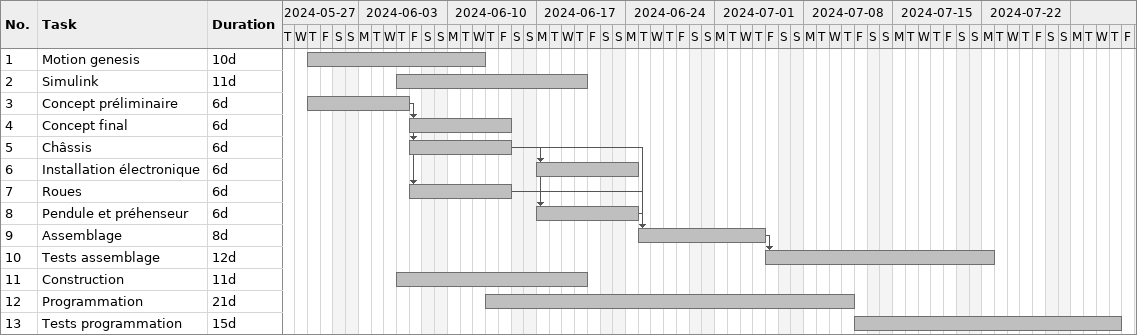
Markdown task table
| ID | Task | Duration | Start | Finish | Predecessors |
|---|---|---|---|---|---|
| 1 | Motion genesis | 10d | 2024-05-30 | 2024-06-12 |  |
| 2 | Simulink | 11d | 2024-06-06 | 2024-06-20 |  |
| 3 | Concept préliminaire | 6d | 2024-05-30 | 2024-06-06 |  |
| 4 | Concept final | 6d | 2024-06-07 | 2024-06-14 | 3 |
| 5 | Châssis | 6d | 2024-06-07 | 2024-06-14 | 3 |
| 6 | Installation électronique | 6d | 2024-06-17 | 2024-06-24 | 5 |
| 7 | Roues | 6d | 2024-06-07 | 2024-06-14 | 3 |
| 8 | Pendule et préhenseur | 6d | 2024-06-17 | 2024-06-24 | 5 |
| 9 | Assemblage | 8d | 2024-06-25 | 2024-07-04 | 5, 7, 8 |
| 10 | Tests assemblage | 12d | 2024-07-05 | 2024-07-22 | 9 |
| 11 | Construction | 11d | 2024-06-06 | 2024-06-20 |  |
| 12 | Programmation | 21d | 2024-06-13 | 2024-07-11 |  |
| 13 | Tests programmation | 15d | 2024-07-12 | 2024-08-01 |  |
